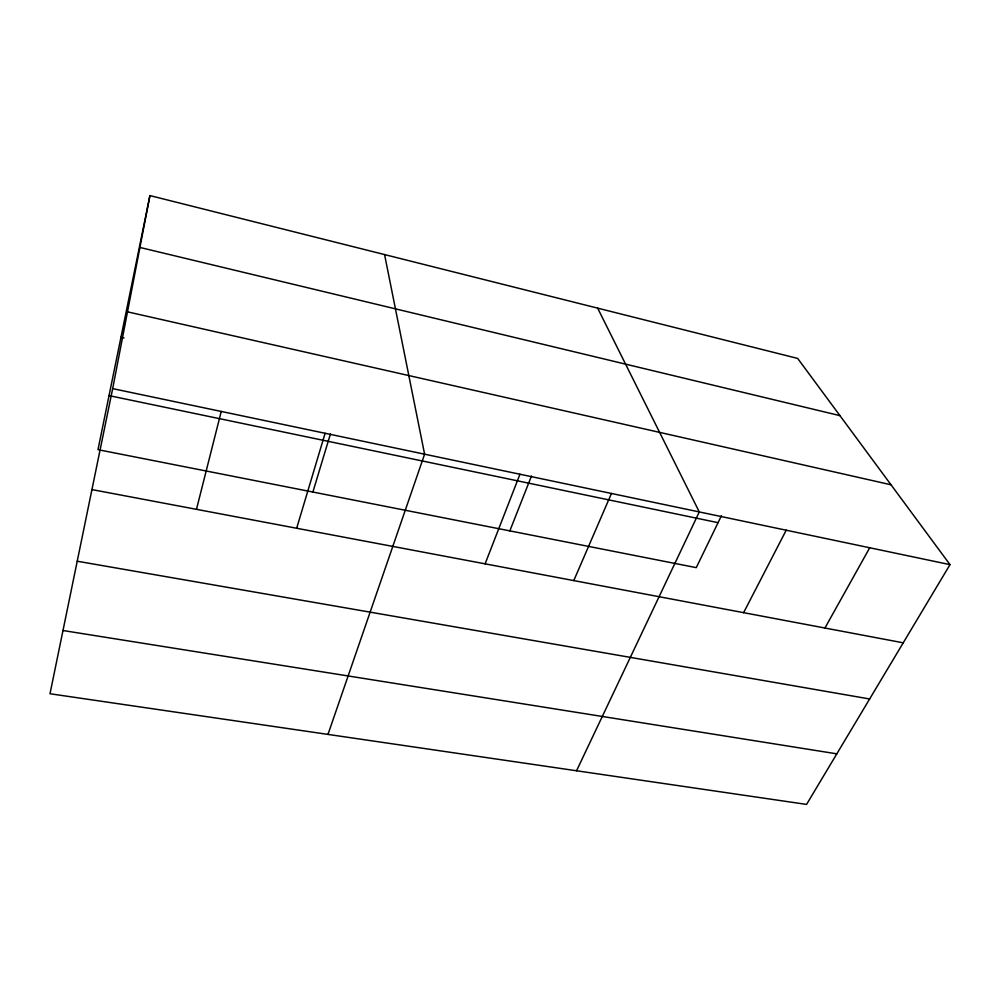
<?xml version="1.0" encoding="UTF-8"?>
<svg xmlns="http://www.w3.org/2000/svg" width="1000" height="1000" viewBox="0 0 1000 1000"><rect width="100%" height="100%" fill="white"/><g stroke="black" fill="none" stroke-linecap="round" stroke-linejoin="round"><path stroke-width="1.5" d="M112.675 388.625L149.925 195.588L797.675 358.425L950 564.637L806.562 804.412L50 693.75L112.675 388.625L950 564.637M149.925 195.588L97.987 449.663L696.263 567.638L721.4 515.775M196.475 509.338L221.238 411.45M296.663 528.263L325.112 433.275M312.887 492.038L330.425 433.95M327.975 734.412L424.6 454.188L384.562 254.575M485.1 563.85L519.95 474.237M509.837 530.875L531.462 476.025M573.787 580.6L611.438 493.462M576.55 770.763L699.287 511.938L597.663 308.15M743.612 612.675L786.213 530.212M824.938 628.025L869.725 547.762M62.987 630.513L836.812 753.838M77.225 561.225L869.638 698.975M91.938 489.588L903.225 642.812M109.038 395.613L718.062 522.675M120.962 337.25L123.975 337.925M127.487 311.837L891.025 484.787M139.925 247.45L839.938 415.637"/></g></svg>
